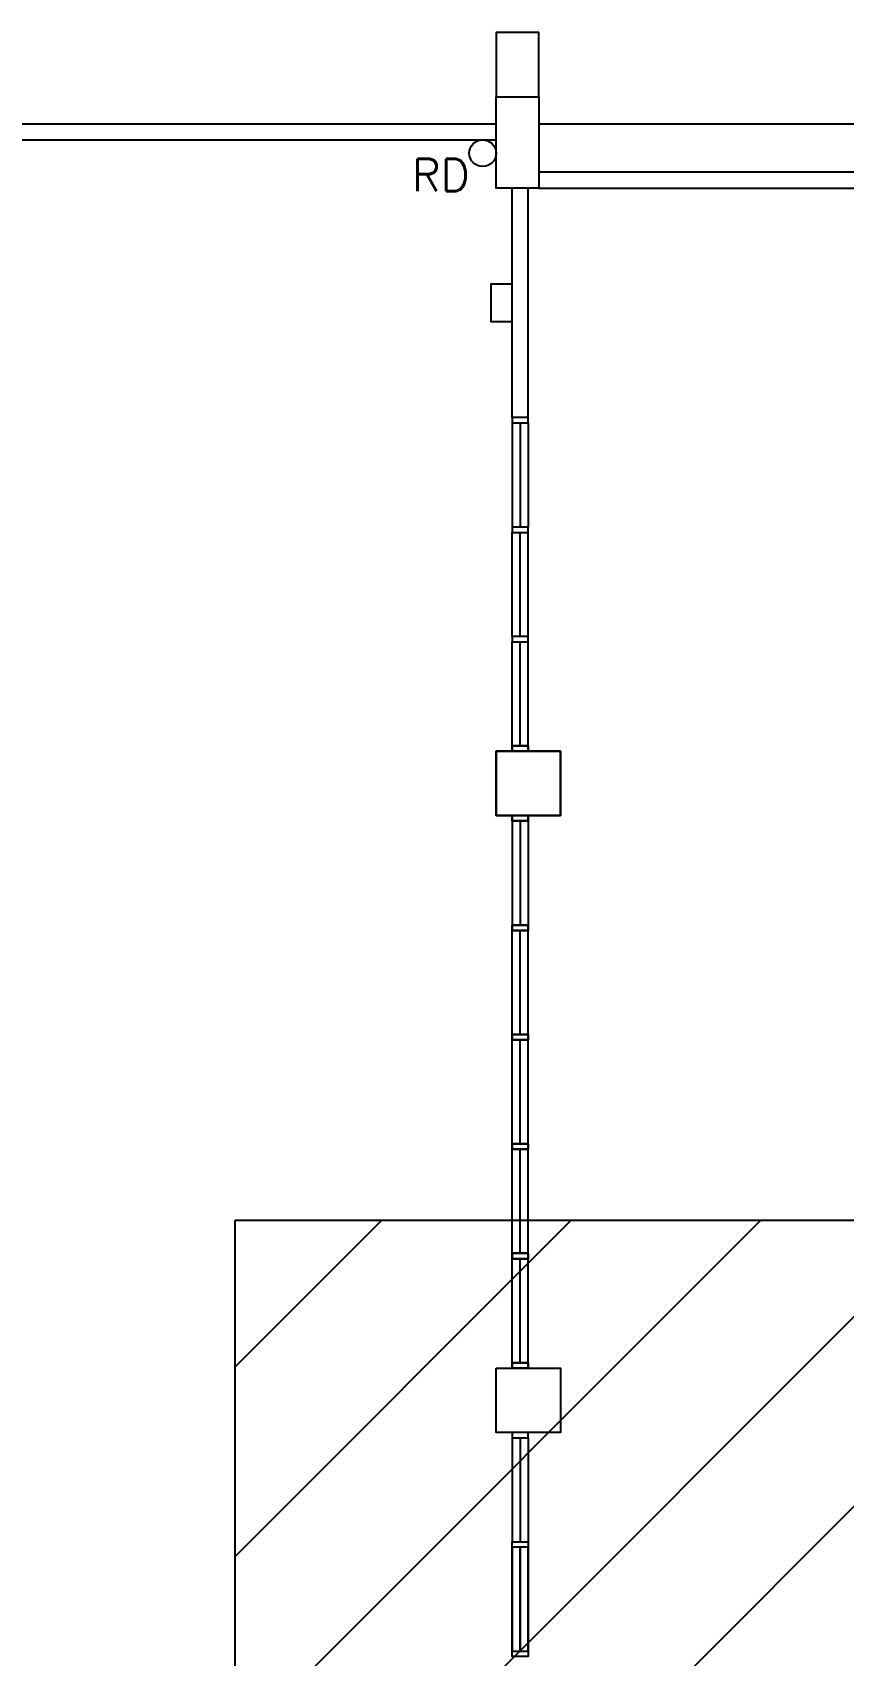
# Model space of a CAD drawing. Header units: inches. Extents: x 72602 to 350810, y -122122 to 43597.
# Drawn here: x 291522 to 299086, y 13118 to 28247 of the extents above; entities that cross this region are included whole.
import ezdxf

# ---------------------------------------------------------------- set-up
doc = ezdxf.new("R2010")
doc.units = ezdxf.units.IN
doc.header["$MEASUREMENT"] = 0
doc.layers.add('M-HVAC-EQPM-NEW', color=5, linetype='Continuous')
doc.layers.add('M-X-BKGD', color=8, linetype='Continuous')
doc.styles.add('SIMS', font='simplex.shx')

msp = doc.modelspace()

# ---------------------------------------------------------------- hatches: boundary and pattern name
at = {"layer": 'M-HVAC-EQPM-NEW'}
h = msp.add_hatch(dxfattribs=at)
h.set_pattern_fill('ANSI31', color=1, scale=10000)
h.set_pattern_definition([(45, (143403.7, -63489.4), (-883.8835, 883.8835), [])])
h.paths.add_polyline_path([(293411, 17175), (308563, 17175), (308563, 7044), (293411, 7044)])

# ---------------------------------------------------------------- linework, layer by layer
at = {"layer": 'M-HVAC-EQPM-NEW', "color": 1}
msp.add_lwpolyline([(293411, 17175), (308563, 17175), (308563, 7044), (293411, 7044)], close=True, dxfattribs=at)
at = {"layer": 'M-X-BKGD', "ltscale": 0.2}
for p, q in [((295846, 27647), (296246, 27647)), ((295846, 26797), (295846, 27647)), ((295846, 27647), (296246, 27647)), ((295846, 26797), (295846, 27647)), ((296246, 27647), (296246, 26797)), ((296246, 27647), (296246, 26797)), ((296246, 27397), (307546, 27397)), ((296246, 27397), (307546, 27397)), ((296246, 26947), (306546, 26947)), ((296246, 26947), (306546, 26947)), ((296246, 26797), (295846, 26797)), ((296246, 26797), (295846, 26797)), ((295996, 24657), (295996, 26797)), ((295996, 24657), (295996, 26797)), ((296146, 24657), (296146, 26797)), ((296146, 24657), (296146, 26797)), ((296246, 26797), (306546, 26797)), ((296246, 26797), (306546, 26797)), ((295996, 25902), (295796, 25902)), ((295796, 25902), (295796, 25552)), ((295996, 25902), (295796, 25902)), ((295796, 25902), (295796, 25552)), ((295796, 25552), (295996, 25552)), ((295796, 25552), (295996, 25552)), ((296146, 24657), (295996, 24657)), ((295996, 24657), (295996, 24607)), ((296146, 24657), (295996, 24657)), ((295996, 24657), (295996, 24607)), ((295996, 24607), (296146, 24607)), ((295996, 24607), (295996, 23637)), ((295996, 24607), (296146, 24607)), ((295996, 24607), (295996, 23637)), ((296071, 24607), (296071, 23637)), ((296071, 24607), (296071, 23637)), ((296146, 24607), (296146, 24657)), ((296146, 24607), (296146, 24657)), ((296146, 24607), (296146, 23637)), ((296146, 24607), (296146, 23637)), ((296146, 23637), (295996, 23637)), ((295996, 23637), (295996, 23587)), ((296146, 23637), (295996, 23637)), ((295996, 23637), (295996, 23587)), ((296146, 23587), (296146, 23637)), ((296146, 23587), (296146, 23637)), ((295996, 23587), (296146, 23587)), ((295996, 22617), (295996, 23587)), ((295996, 23587), (296146, 23587)), ((295996, 22617), (295996, 23587)), ((296071, 22617), (296071, 23587)), ((296071, 22617), (296071, 23587)), ((296146, 22617), (296146, 23587)), ((296146, 22617), (296146, 23587)), ((296146, 22617), (295996, 22617)), ((295996, 22617), (295996, 22567)), ((296146, 22617), (295996, 22617)), ((295996, 22617), (295996, 22567)), ((295996, 22567), (296146, 22567)), ((295996, 21597), (295996, 22567)), ((295996, 22567), (296146, 22567)), ((295996, 21597), (295996, 22567)), ((296071, 21597), (296071, 22567)), ((296071, 21597), (296071, 22567)), ((296146, 22567), (296146, 22617)), ((296146, 22567), (296146, 22617)), ((296146, 21597), (296146, 22567)), ((296146, 21597), (296146, 22567)), ((296446, 21547), (295846, 21547)), ((295846, 21547), (295846, 20947)), ((296446, 21547), (295846, 21547)), ((295846, 21547), (295846, 20947)), ((296146, 21597), (295996, 21597)), ((295996, 21597), (295996, 21547)), ((296146, 21597), (295996, 21597)), ((295996, 21597), (295996, 21547)), ((295996, 21547), (296146, 21547)), ((295996, 21547), (296146, 21547)), ((296146, 21547), (296146, 21597)), ((296146, 21547), (296146, 21597)), ((296446, 20947), (296446, 21547)), ((296446, 20947), (296446, 21547)), ((295846, 20947), (296446, 20947)), ((295846, 20947), (296446, 20947)), ((296146, 20947), (295996, 20947)), ((295996, 20947), (295996, 20897)), ((296146, 20947), (295996, 20947)), ((295996, 20947), (295996, 20897)), ((295996, 20897), (296146, 20897)), ((295996, 20897), (295996, 19927)), ((295996, 20897), (296146, 20897)), ((295996, 20897), (295996, 19927)), ((296071, 20897), (296071, 19927)), ((296071, 20897), (296071, 19927)), ((296146, 20897), (296146, 20947)), ((296146, 20897), (296146, 20947)), ((296146, 20897), (296146, 19927)), ((296146, 20897), (296146, 19927)), ((296146, 19927), (295996, 19927)), ((295996, 19927), (295996, 19877)), ((296146, 19927), (295996, 19927)), ((295996, 19927), (295996, 19877)), ((295996, 19877), (296146, 19877)), ((295996, 18907), (295996, 19877)), ((295996, 19877), (296146, 19877)), ((295996, 18907), (295996, 19877)), ((296071, 18907), (296071, 19877)), ((296071, 18907), (296071, 19877)), ((296146, 19877), (296146, 19927)), ((296146, 19877), (296146, 19927)), ((296146, 18907), (296146, 19877)), ((296146, 18907), (296146, 19877)), ((296146, 18907), (295996, 18907)), ((295996, 18907), (295996, 18857)), ((296146, 18907), (295996, 18907)), ((295996, 18907), (295996, 18857)), ((295996, 18857), (296146, 18857)), ((295996, 17887), (295996, 18857)), ((295996, 18857), (296146, 18857)), ((295996, 17887), (295996, 18857)), ((296071, 17887), (296071, 18857)), ((296071, 17887), (296071, 18857)), ((296146, 18857), (296146, 18907)), ((296146, 18857), (296146, 18907)), ((296146, 17887), (296146, 18857)), ((296146, 17887), (296146, 18857)), ((296146, 17887), (295996, 17887)), ((295996, 17887), (295996, 17837)), ((296146, 17887), (295996, 17887)), ((295996, 17887), (295996, 17837)), ((296146, 17837), (296146, 17887)), ((296146, 17837), (296146, 17887)), ((295996, 17837), (296146, 17837)), ((295996, 16867), (295996, 17837)), ((295996, 17837), (296146, 17837)), ((295996, 16867), (295996, 17837)), ((296071, 16867), (296071, 17837)), ((296071, 16867), (296071, 17837)), ((296146, 16867), (296146, 17837)), ((296146, 16867), (296146, 17837)), ((296146, 16867), (295996, 16867)), ((295996, 16867), (295996, 16817)), ((296146, 16867), (295996, 16867)), ((295996, 16867), (295996, 16817)), ((295996, 16817), (296146, 16817)), ((295996, 15847), (295996, 16817)), ((295996, 16817), (296146, 16817)), ((295996, 15847), (295996, 16817)), ((296071, 15847), (296071, 16817)), ((296071, 15847), (296071, 16817)), ((296146, 16817), (296146, 16867)), ((296146, 16817), (296146, 16867)), ((296146, 15847), (296146, 16817)), ((296146, 15847), (296146, 16817)), ((295846, 15797), (296446, 15797)), ((295846, 15197), (295846, 15797)), ((295846, 15797), (296446, 15797)), ((295846, 15197), (295846, 15797)), ((295996, 15847), (296146, 15847)), ((295996, 15797), (295996, 15847)), ((295996, 15847), (296146, 15847)), ((295996, 15797), (295996, 15847)), ((296146, 15797), (295996, 15797)), ((296146, 15797), (295996, 15797)), ((296146, 15847), (296146, 15797)), ((296146, 15847), (296146, 15797)), ((296446, 15797), (296446, 15197)), ((296446, 15797), (296446, 15197)), ((296446, 15197), (295846, 15197)), ((296446, 15197), (295846, 15197)), ((296146, 15197), (295996, 15197)), ((295996, 15197), (295996, 15147)), ((296146, 15197), (295996, 15197)), ((295996, 15197), (295996, 15147)), ((295996, 15147), (296146, 15147)), ((295996, 15147), (295996, 14177)), ((295996, 15147), (296146, 15147)), ((295996, 15147), (295996, 14177)), ((296071, 15147), (296071, 14177)), ((296071, 15147), (296071, 14177)), ((296146, 15147), (296146, 15197)), ((296146, 15147), (296146, 15197)), ((296146, 15147), (296146, 14177)), ((296146, 15147), (296146, 14177)), ((295996, 14177), (296146, 14177)), ((295996, 14127), (295996, 14177)), ((295996, 14177), (296146, 14177)), ((295996, 14127), (295996, 14177)), ((296146, 14127), (295996, 14127)), ((295996, 14127), (295996, 13157)), ((296146, 14127), (295996, 14127)), ((295996, 14127), (295996, 13157)), ((296071, 14127), (296071, 13157)), ((296071, 14127), (296071, 13157)), ((296146, 14177), (296146, 14127)), ((296146, 14177), (296146, 14127)), ((296146, 14127), (296146, 13157)), ((296146, 14127), (296146, 13157)), ((295996, 13157), (296146, 13157)), ((295996, 13107), (295996, 13157)), ((295996, 13157), (296146, 13157)), ((295996, 13107), (295996, 13157)), ((296146, 13157), (296146, 13107)), ((296146, 13157), (296146, 13107))]:
    msp.add_line(p, q, dxfattribs=at)
at = {"layer": 'M-X-BKGD'}
for p, q in [((296246, 27397), (307546, 27397)), ((296246, 27397), (307546, 27397)), ((296246, 26947), (307546, 26947)), ((296246, 26947), (307546, 26947)), ((295996, 24657), (295996, 26797)), ((295996, 24657), (295996, 26797)), ((296146, 24657), (296146, 26797)), ((296146, 24657), (296146, 26797)), ((296246, 26797), (307546, 26797)), ((296246, 26797), (307546, 26797)), ((295996, 24607), (295996, 23637)), ((295996, 24607), (295996, 23637)), ((296071, 24607), (296071, 23637)), ((296071, 24607), (296071, 23637)), ((296146, 24607), (296146, 23637)), ((296146, 24607), (296146, 23637)), ((295996, 22617), (295996, 23587)), ((295996, 22617), (295996, 23587)), ((296071, 22617), (296071, 23587)), ((296071, 22617), (296071, 23587)), ((296146, 22617), (296146, 23587)), ((296146, 22617), (296146, 23587)), ((295996, 21597), (295996, 22567)), ((295996, 21597), (295996, 22567)), ((296071, 21597), (296071, 22567)), ((296071, 21597), (296071, 22567)), ((296146, 21597), (296146, 22567)), ((296146, 21597), (296146, 22567)), ((295996, 20897), (295996, 19927)), ((295996, 20897), (295996, 19927)), ((296071, 20897), (296071, 19927)), ((296071, 20897), (296071, 19927)), ((296146, 20897), (296146, 19927)), ((296146, 20897), (296146, 19927)), ((296146, 20897), (296146, 19927)), ((296146, 20897), (296146, 19927)), ((295996, 18907), (295996, 19877)), ((295996, 18907), (295996, 19877)), ((296071, 18907), (296071, 19877)), ((296071, 18907), (296071, 19877)), ((296146, 18907), (296146, 19877)), ((296146, 18907), (296146, 19877)), ((295996, 17887), (295996, 18857)), ((295996, 17887), (295996, 18857)), ((296071, 17887), (296071, 18857)), ((296071, 17887), (296071, 18857)), ((296146, 17887), (296146, 18857)), ((296146, 17887), (296146, 18857)), ((295996, 16867), (295996, 17837)), ((295996, 16867), (295996, 17837)), ((296071, 16867), (296071, 17837)), ((296071, 16867), (296071, 17837)), ((296146, 16867), (296146, 17837)), ((296146, 16867), (296146, 17837)), ((295996, 15847), (295996, 16817)), ((295996, 15847), (295996, 16817)), ((296071, 15847), (296071, 16817)), ((296071, 15847), (296071, 16817)), ((296146, 15847), (296146, 16817)), ((296146, 15847), (296146, 16817)), ((295996, 15147), (295996, 14177)), ((295996, 15147), (295996, 14177)), ((296071, 15147), (296071, 14177)), ((296071, 15147), (296071, 14177)), ((296146, 15147), (296146, 14177)), ((296146, 15147), (296146, 14177)), ((295996, 13157), (295996, 14127)), ((295996, 14127), (295996, 13157)), ((295996, 13157), (295996, 14127)), ((295996, 14127), (295996, 13157)), ((296071, 13157), (296071, 14127)), ((296071, 14127), (296071, 13157)), ((296071, 13157), (296071, 14127)), ((296071, 14127), (296071, 13157)), ((296146, 13157), (296146, 14127)), ((296146, 14127), (296146, 13157)), ((296146, 13157), (296146, 14127)), ((296146, 14127), (296146, 13157))]:
    msp.add_line(p, q, dxfattribs=at)
for points in [[(296246, 27647), (296246, 28247), (295846, 28247), (295846, 27647)], [(296246, 27647), (296246, 28247), (295846, 28247), (295846, 27647)], [(290596, 27397), (295846, 27397)], [(290596, 27397), (295846, 27397)], [(295846, 3347), (295846, 1147), (290596, 1147), (290596, 3747), (278646, 3747), (278646, 27247), (295846, 27247)], [(295846, 3347), (295846, 1147), (290596, 1147), (290596, 3747), (278646, 3747), (278646, 27247), (295846, 27247)], [(295996, 25902), (295796, 25902), (295796, 25552), (295996, 25552)], [(295996, 25902), (295796, 25902), (295796, 25552), (295996, 25552)]]:
    msp.add_lwpolyline(points, dxfattribs=at)
for points in [[(295846, 27647), (296246, 27647), (296246, 26797), (295846, 26797)], [(295846, 27647), (296246, 27647), (296246, 26797), (295846, 26797)], [(295996, 24607), (296146, 24607), (296146, 24657), (295996, 24657)], [(295996, 24607), (296146, 24607), (296146, 24657), (295996, 24657)], [(295996, 23587), (296146, 23587), (296146, 23637), (295996, 23637)], [(295996, 23587), (296146, 23587), (296146, 23637), (295996, 23637)], [(295996, 22567), (296146, 22567), (296146, 22617), (295996, 22617)], [(295996, 22567), (296146, 22567), (296146, 22617), (295996, 22617)], [(295846, 20947), (296446, 20947), (296446, 21547), (295846, 21547)], [(295846, 21547), (296446, 21547), (296446, 20947), (295846, 20947)], [(295846, 20947), (296446, 20947), (296446, 21547), (295846, 21547)], [(295846, 21547), (296446, 21547), (296446, 20947), (295846, 20947)], [(295996, 21547), (296146, 21547), (296146, 21597), (295996, 21597)], [(295996, 21597), (296146, 21597), (296146, 21547), (295996, 21547)], [(295996, 21547), (296146, 21547), (296146, 21597), (295996, 21597)], [(295996, 21597), (296146, 21597), (296146, 21547), (295996, 21547)], [(296146, 20897), (295996, 20897), (295996, 20947), (296146, 20947)], [(296146, 20897), (295996, 20897), (295996, 20947), (296146, 20947)], [(296146, 19877), (295996, 19877), (295996, 19927), (296146, 19927)], [(296146, 19877), (295996, 19877), (295996, 19927), (296146, 19927)], [(296146, 18857), (295996, 18857), (295996, 18907), (296146, 18907)], [(296146, 18857), (295996, 18857), (295996, 18907), (296146, 18907)], [(296146, 17837), (295996, 17837), (295996, 17887), (296146, 17887)], [(296146, 17837), (295996, 17837), (295996, 17887), (296146, 17887)], [(296146, 16817), (295996, 16817), (295996, 16867), (296146, 16867)], [(296146, 16817), (295996, 16817), (295996, 16867), (296146, 16867)], [(295846, 15797), (296446, 15797), (296446, 15197), (295846, 15197)], [(295846, 15797), (296446, 15797), (296446, 15197), (295846, 15197)], [(296146, 15847), (295996, 15847), (295996, 15797), (296146, 15797)], [(296146, 15847), (295996, 15847), (295996, 15797), (296146, 15797)], [(295996, 15147), (296146, 15147), (296146, 15197), (295996, 15197)], [(295996, 15147), (296146, 15147), (296146, 15197), (295996, 15197)], [(295996, 14177), (296146, 14177), (296146, 14127), (295996, 14127)], [(295996, 14177), (296146, 14177), (296146, 14127), (295996, 14127)], [(295996, 13157), (296146, 13157), (296146, 13107), (295996, 13107)], [(295996, 13157), (296146, 13157), (296146, 13107), (295996, 13107)]]:
    msp.add_lwpolyline(points, close=True, dxfattribs=at)
msp.add_circle((295721, 27122), 125, dxfattribs=at)
msp.add_circle((295721, 27122), 125, dxfattribs=at)

# ---------------------------------------------------------------- texts
at = {"layer": 'M-X-BKGD', "style": 'SIMS'}
msp.add_text('RD', height=300, dxfattribs=at).set_placement((295060, 26769))
msp.add_text('RD', height=300, dxfattribs=at).set_placement((295060, 26769))

doc.saveas('drawing.dxf')
